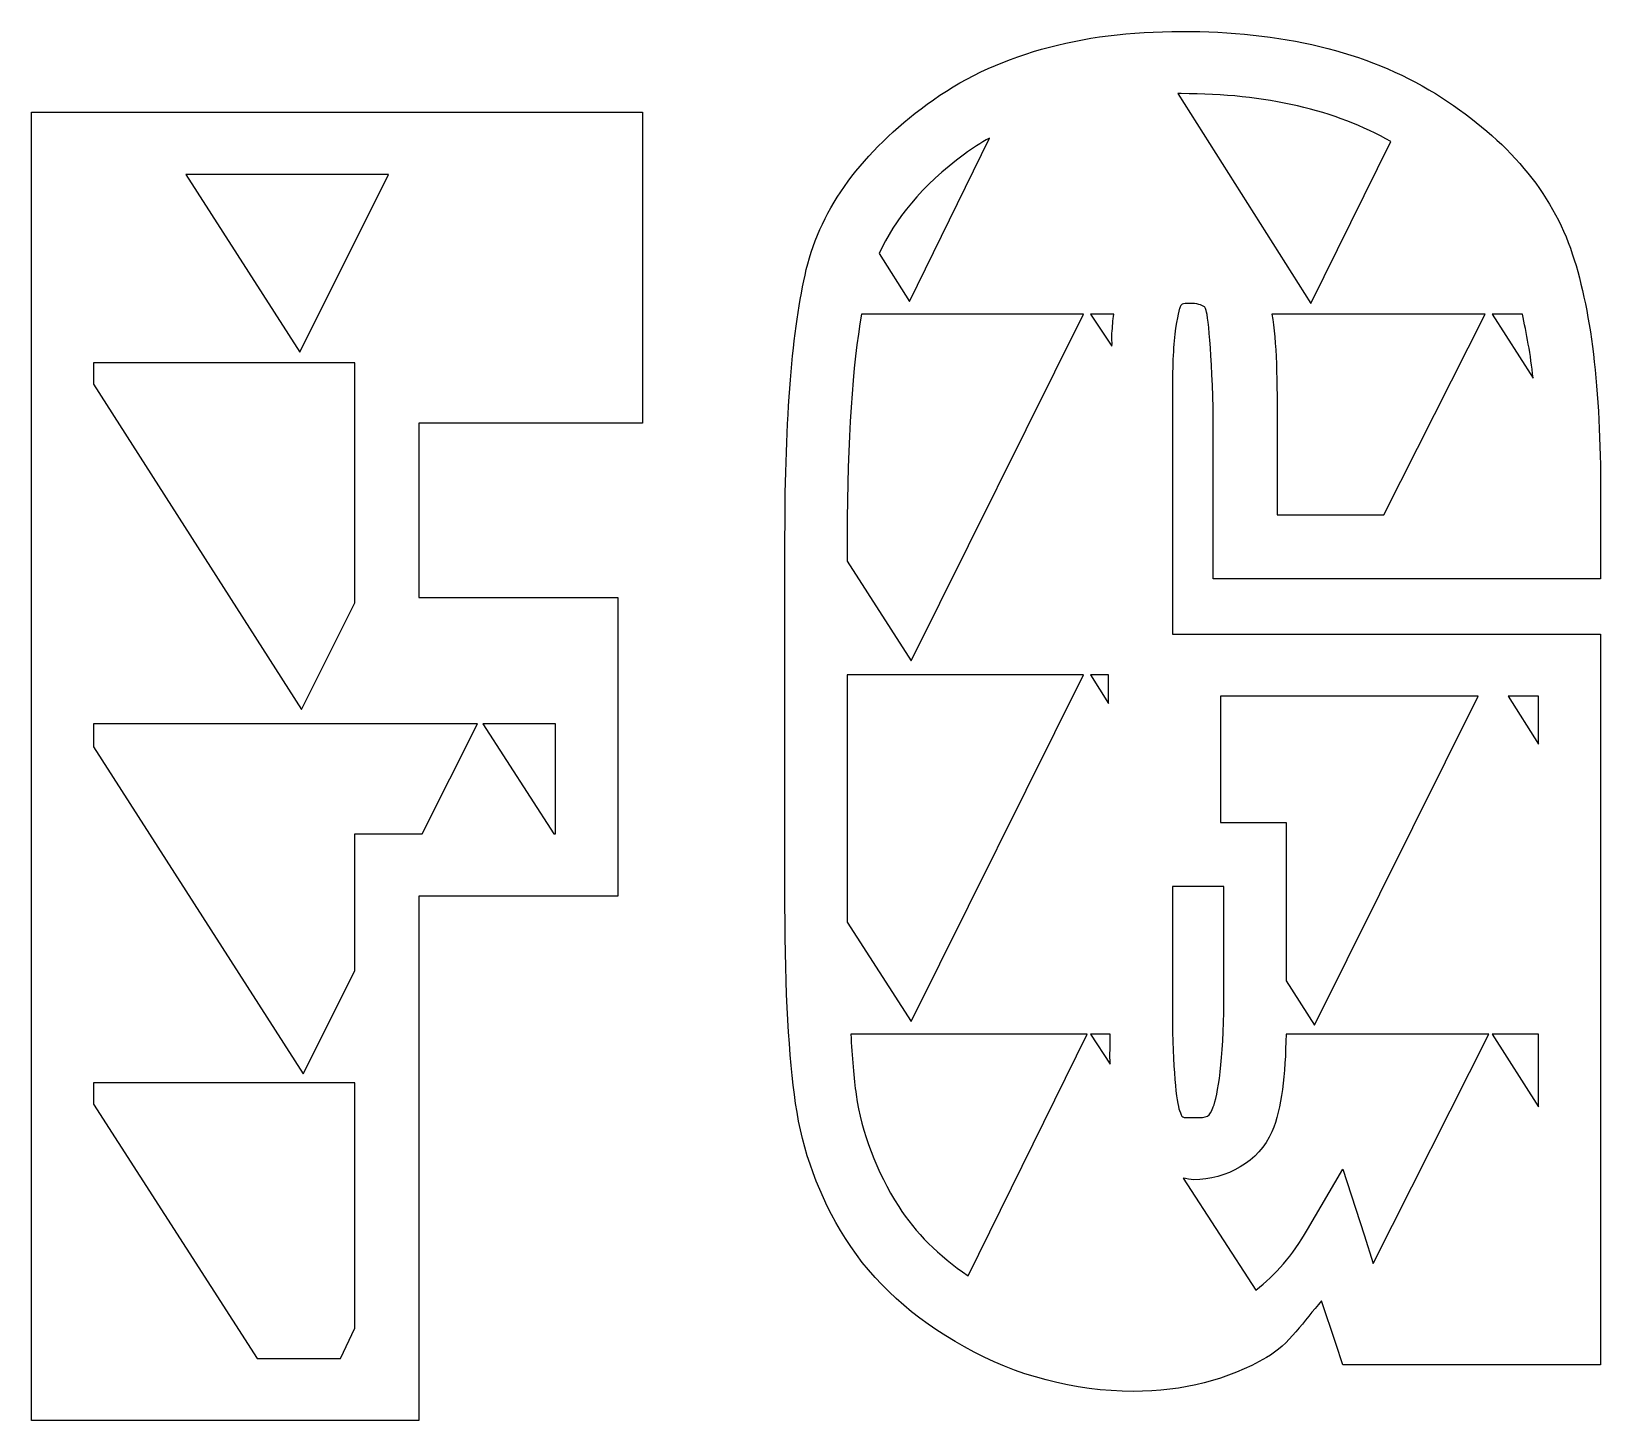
# Model space of a CAD drawing. Header units: centimetres. Extents: x -8.7 to 8.7, y -12.1 to 12.9.
# Drawn here: x -6.573 to -3.301, y 0.661 to 3.556 of the extents above; entities that cross this region are included whole.
import ezdxf

# ---------------------------------------------------------------- set-up
doc = ezdxf.new("R2010")
doc.units = ezdxf.units.CM
doc.header["$MEASUREMENT"] = 0
doc.layers.add('Layer 1', color=7, linetype='Continuous')

msp = doc.modelspace()

# ---------------------------------------------------------------- linework, layer by layer
at = {"layer": 'Layer 1'}
for points, knots in [([(-4.1758, 3.55574), (-4.38687, 3.55574), (-4.56565, 3.50716), (-4.70557, 3.40385), (-4.70557, 3.40385), (-4.8405, 3.30422), (-4.92633, 3.19016), (-4.95749, 3.05931), (-4.95749, 3.05931), (-4.98672, 2.93655), (-5.00195, 2.75393), (-5.00195, 2.50361), (-5.00195, 2.50361), (-5.00195, 2.50361), (-5.00195, 1.73304), (-5.00195, 1.73304), (-5.00195, 1.73304), (-5.00195, 1.55297), (-4.99341, 1.41713), (-4.97972, 1.32182), (-4.97972, 1.32182), (-4.96555, 1.22321), (-4.93174, 1.12854), (-4.87599, 1.04026), (-4.87599, 1.04026), (-4.81814, 0.94866), (-4.73437, 0.87362), (-4.62778, 0.81427), (-4.62778, 0.81427), (-4.51966, 0.75407), (-4.3997, 0.72165), (-4.27583, 0.72165), (-4.27583, 0.72165), (-4.17154, 0.72165), (-4.07904, 0.74563), (-3.99798, 0.79204), (-3.99798, 0.79204), (-3.9512, 0.81883), (-3.92, 0.86908), (-3.88313, 0.91059), (-3.88313, 0.91059), (-3.88313, 0.91059), (-3.85349, 0.82168), (-3.85349, 0.82168), (-3.85349, 0.82168), (-3.85349, 0.82168), (-3.83867, 0.77722), (-3.83867, 0.77722), (-3.83867, 0.77722), (-3.83867, 0.77722), (-3.79421, 0.77722), (-3.79421, 0.77722), (-3.79421, 0.77722), (-3.79421, 0.77722), (-3.36817, 0.77722), (-3.36817, 0.77722), (-3.36817, 0.77722), (-3.36817, 0.77722), (-3.30149, 0.77722), (-3.30149, 0.77722), (-3.30149, 0.77722), (-3.30149, 0.77722), (-3.30149, 0.8402), (-3.30149, 0.8402), (-3.30149, 0.8402), (-3.30149, 0.8402), (-3.30149, 2.23316), (-3.30149, 2.23316), (-3.30149, 2.23316), (-3.30149, 2.23316), (-3.30149, 2.29984), (-3.30149, 2.29984), (-3.30149, 2.29984), (-3.30149, 2.29984), (-3.36817, 2.29984), (-3.36817, 2.29984), (-3.36817, 2.29984), (-3.36817, 2.29984), (-4.15727, 2.29984), (-4.15727, 2.29984), (-4.15727, 2.29984), (-4.15727, 2.29984), (-4.19432, 2.29984), (-4.19432, 2.29984), (-4.19432, 2.29984), (-4.19432, 2.29984), (-4.19432, 2.75922), (-4.19432, 2.75922), (-4.19432, 2.75922), (-4.19432, 2.82426), (-4.19408, 2.8731), (-4.19062, 2.91111), (-4.19062, 2.91111), (-4.18716, 2.94912), (-4.17971, 2.97736), (-4.17951, 2.97779), (-4.17951, 2.97779), (-4.17435, 2.98883), (-4.17856, 2.9889), (-4.15358, 2.9889), (-4.15358, 2.9889), (-4.13798, 2.9889), (-4.12984, 2.98284), (-4.12765, 2.98149), (-4.12765, 2.98149), (-4.12546, 2.98014), (-4.1263, 2.98096), (-4.12395, 2.97408), (-4.12395, 2.97408), (-4.11971, 2.96171), (-4.10913, 2.86516), (-4.10913, 2.71846), (-4.10913, 2.71846), (-4.10913, 2.71846), (-4.10913, 2.48136), (-4.10913, 2.48136), (-4.10913, 2.48136), (-4.10913, 2.48136), (-4.10913, 2.41468), (-4.10913, 2.41468), (-4.10913, 2.41468), (-4.10913, 2.41468), (-4.04245, 2.41468), (-4.04245, 2.41468), (-4.04245, 2.41468), (-4.04245, 2.41468), (-3.3682, 2.41468), (-3.3682, 2.41468), (-3.3682, 2.41468), (-3.3682, 2.41468), (-3.30152, 2.41468), (-3.30152, 2.41468), (-3.30152, 2.41468), (-3.30152, 2.41468), (-3.30152, 2.48136), (-3.30152, 2.48136), (-3.30152, 2.48136), (-3.30152, 2.48136), (-3.30152, 2.5925), (-3.30152, 2.5925), (-3.30152, 2.5925), (-3.30152, 2.80925), (-3.32061, 2.97977), (-3.3645, 3.10375), (-3.3645, 3.10375), (-3.40992, 3.23201), (-3.50678, 3.33929), (-3.64606, 3.42606), (-3.64606, 3.42606), (-3.789, 3.51511), (-3.96916, 3.55572), (-4.17583, 3.55572), (-4.17583, 3.55572), (-4.17583, 3.55572), (-4.1758, 3.55574), (-4.1758, 3.55574)], [0, 0, 0, 0, 0.025, 0.025, 0.025, 0.025, 0.05, 0.05, 0.05, 0.05, 0.075, 0.075, 0.075, 0.075, 0.1, 0.1, 0.1, 0.1, 0.125, 0.125, 0.125, 0.125, 0.15, 0.15, 0.15, 0.15, 0.175, 0.175, 0.175, 0.175, 0.2, 0.2, 0.2, 0.2, 0.225, 0.225, 0.225, 0.225, 0.25, 0.25, 0.25, 0.25, 0.275, 0.275, 0.275, 0.275, 0.3, 0.3, 0.3, 0.3, 0.325, 0.325, 0.325, 0.325, 0.35, 0.35, 0.35, 0.35, 0.375, 0.375, 0.375, 0.375, 0.4, 0.4, 0.4, 0.4, 0.425, 0.425, 0.425, 0.425, 0.45, 0.45, 0.45, 0.45, 0.475, 0.475, 0.475, 0.475, 0.5, 0.5, 0.5, 0.5, 0.525, 0.525, 0.525, 0.525, 0.55, 0.55, 0.55, 0.55, 0.575, 0.575, 0.575, 0.575, 0.6, 0.6, 0.6, 0.6, 0.625, 0.625, 0.625, 0.625, 0.65, 0.65, 0.65, 0.65, 0.675, 0.675, 0.675, 0.675, 0.7, 0.7, 0.7, 0.7, 0.725, 0.725, 0.725, 0.725, 0.75, 0.75, 0.75, 0.75, 0.775, 0.775, 0.775, 0.775, 0.8, 0.8, 0.8, 0.8, 0.825, 0.825, 0.825, 0.825, 0.85, 0.85, 0.85, 0.85, 0.875, 0.875, 0.875, 0.875, 0.9, 0.9, 0.9, 0.9, 0.925, 0.925, 0.925, 0.925, 0.95, 0.95, 0.95, 0.95, 1, 1, 1, 1]), ([(-4.18321, 3.42607), (-4.18058, 3.42609), (-4.17844, 3.42607), (-4.1758, 3.42607), (-4.1758, 3.42607), (-3.99788, 3.42607), (-3.85349, 3.39134), (-3.73865, 3.32604), (-3.73865, 3.32604), (-3.73865, 3.32604), (-3.90536, 2.98891), (-3.90536, 2.98891), (-3.90536, 2.98891), (-3.90536, 2.98891), (-4.18321, 3.42606), (-4.18321, 3.42606), (-4.18321, 3.42606), (-4.18321, 3.42606), (-4.18321, 3.42607), (-4.18321, 3.42607)], [0, 0, 0, 0, 0.1666667, 0.1666667, 0.1666667, 0.1666667, 0.3333333, 0.3333333, 0.3333333, 0.3333333, 0.5, 0.5, 0.5, 0.5, 0.6666667, 0.6666667, 0.6666667, 0.6666667, 1, 1, 1, 1]), ([(-6.5731, 3.38737), (-6.5731, 3.38737), (-6.5731, 3.32439), (-6.5731, 3.32439), (-6.5731, 3.32439), (-6.5731, 3.32439), (-6.5731, 0.72741), (-6.5731, 0.72741), (-6.5731, 0.72741), (-6.5731, 0.72741), (-6.5731, 0.66073), (-6.5731, 0.66073), (-6.5731, 0.66073), (-6.5731, 0.66073), (-6.50642, 0.66073), (-6.50642, 0.66073), (-6.50642, 0.66073), (-6.50642, 0.66073), (-5.83217, 0.66073), (-5.83217, 0.66073), (-5.83217, 0.66073), (-5.83217, 0.66073), (-5.76549, 0.66073), (-5.76549, 0.66073), (-5.76549, 0.66073), (-5.76549, 0.66073), (-5.76549, 0.72741), (-5.76549, 0.72741), (-5.76549, 0.72741), (-5.76549, 0.72741), (-5.76549, 1.75361), (-5.76549, 1.75361), (-5.76549, 1.75361), (-5.76549, 1.75361), (-5.41354, 1.75361), (-5.41354, 1.75361), (-5.41354, 1.75361), (-5.41354, 1.75361), (-5.35056, 1.75361), (-5.35056, 1.75361), (-5.35056, 1.75361), (-5.35056, 1.75361), (-5.35056, 1.81659), (-5.35056, 1.81659), (-5.35056, 1.81659), (-5.35056, 1.81659), (-5.35056, 2.30931), (-5.35056, 2.30931), (-5.35056, 2.30931), (-5.35056, 2.30931), (-5.35056, 2.37599), (-5.35056, 2.37599), (-5.35056, 2.37599), (-5.35056, 2.37599), (-5.41354, 2.37599), (-5.41354, 2.37599), (-5.41354, 2.37599), (-5.41354, 2.37599), (-5.76549, 2.37599), (-5.76549, 2.37599), (-5.76549, 2.37599), (-5.76549, 2.37599), (-5.76549, 2.73905), (-5.76549, 2.73905), (-5.76549, 2.73905), (-5.76549, 2.73905), (-5.36538, 2.73905), (-5.36538, 2.73905), (-5.36538, 2.73905), (-5.36538, 2.73905), (-5.2987, 2.73905), (-5.2987, 2.73905), (-5.2987, 2.73905), (-5.2987, 2.73905), (-5.2987, 2.80203), (-5.2987, 2.80203), (-5.2987, 2.80203), (-5.2987, 2.80203), (-5.2987, 3.32439), (-5.2987, 3.32439), (-5.2987, 3.32439), (-5.2987, 3.32439), (-5.2987, 3.38737), (-5.2987, 3.38737), (-5.2987, 3.38737), (-5.2987, 3.38737), (-5.36538, 3.38737), (-5.36538, 3.38737), (-5.36538, 3.38737), (-5.36538, 3.38737), (-6.50642, 3.38737), (-6.50642, 3.38737), (-6.50642, 3.38737), (-6.50642, 3.38737), (-6.5731, 3.38737), (-6.5731, 3.38737)], [0, 0, 0, 0, 0.04, 0.04, 0.04, 0.04, 0.08, 0.08, 0.08, 0.08, 0.12, 0.12, 0.12, 0.12, 0.16, 0.16, 0.16, 0.16, 0.2, 0.2, 0.2, 0.2, 0.24, 0.24, 0.24, 0.24, 0.28, 0.28, 0.28, 0.28, 0.32, 0.32, 0.32, 0.32, 0.36, 0.36, 0.36, 0.36, 0.4, 0.4, 0.4, 0.4, 0.44, 0.44, 0.44, 0.44, 0.48, 0.48, 0.48, 0.48, 0.52, 0.52, 0.52, 0.52, 0.56, 0.56, 0.56, 0.56, 0.6, 0.6, 0.6, 0.6, 0.64, 0.64, 0.64, 0.64, 0.68, 0.68, 0.68, 0.68, 0.72, 0.72, 0.72, 0.72, 0.76, 0.76, 0.76, 0.76, 0.8, 0.8, 0.8, 0.8, 0.84, 0.84, 0.84, 0.84, 0.88, 0.88, 0.88, 0.88, 0.92, 0.92, 0.92, 0.92, 1, 1, 1, 1]), ([(-4.5759, 3.33345), (-4.5759, 3.33345), (-4.74261, 2.99262), (-4.74261, 2.99262), (-4.74261, 2.99262), (-4.74261, 2.99262), (-4.80559, 3.09265), (-4.80559, 3.09265), (-4.80559, 3.09265), (-4.77318, 3.16354), (-4.71794, 3.23353), (-4.62776, 3.30011), (-4.62776, 3.30011), (-4.61158, 3.31206), (-4.59349, 3.3232), (-4.57589, 3.33345), (-4.57589, 3.33345), (-4.57589, 3.33345), (-4.5759, 3.33345), (-4.5759, 3.33345)], [0, 0, 0, 0, 0.1666667, 0.1666667, 0.1666667, 0.1666667, 0.3333333, 0.3333333, 0.3333333, 0.3333333, 0.5, 0.5, 0.5, 0.5, 0.6666667, 0.6666667, 0.6666667, 0.6666667, 1, 1, 1, 1]), ([(-6.25079, 3.2577), (-6.25079, 3.2577), (-5.82846, 3.2577), (-5.82846, 3.2577), (-5.82846, 3.2577), (-5.82846, 3.2577), (-6.01369, 2.88723), (-6.01369, 2.88723), (-6.01369, 2.88723), (-6.01369, 2.88723), (-6.25079, 3.2577), (-6.25079, 3.2577)], [0, 0, 0, 0, 0.25, 0.25, 0.25, 0.25, 0.5, 0.5, 0.5, 0.5, 1, 1, 1, 1]), ([(-4.84264, 2.96669), (-4.84264, 2.96669), (-4.72779, 2.96669), (-4.72779, 2.96669), (-4.72779, 2.96669), (-4.72779, 2.96669), (-4.37955, 2.96669), (-4.37955, 2.96669), (-4.37955, 2.96669), (-4.37955, 2.96669), (-4.7389, 2.24428), (-4.7389, 2.24428), (-4.7389, 2.24428), (-4.7389, 2.24428), (-4.87227, 2.45174), (-4.87227, 2.45174), (-4.87227, 2.45174), (-4.87227, 2.45174), (-4.87227, 2.50361), (-4.87227, 2.50361), (-4.87227, 2.50361), (-4.87227, 2.70817), (-4.86045, 2.86164), (-4.84263, 2.9667), (-4.84263, 2.9667), (-4.84263, 2.9667), (-4.84264, 2.96669), (-4.84264, 2.96669)], [0, 0, 0, 0, 0.125, 0.125, 0.125, 0.125, 0.25, 0.25, 0.25, 0.25, 0.375, 0.375, 0.375, 0.375, 0.5, 0.5, 0.5, 0.5, 0.625, 0.625, 0.625, 0.625, 0.75, 0.75, 0.75, 0.75, 1, 1, 1, 1]), ([(-4.36474, 2.96669), (-4.36474, 2.96669), (-4.31658, 2.96669), (-4.31658, 2.96669), (-4.31658, 2.96669), (-4.3183, 2.95401), (-4.31891, 2.9411), (-4.32028, 2.92594), (-4.32028, 2.92594), (-4.32091, 2.91906), (-4.3197, 2.9074), (-4.32028, 2.90001), (-4.32028, 2.90001), (-4.32028, 2.90001), (-4.36474, 2.96669), (-4.36474, 2.96669)], [0, 0, 0, 0, 0.2, 0.2, 0.2, 0.2, 0.4, 0.4, 0.4, 0.4, 0.6, 0.6, 0.6, 0.6, 1, 1, 1, 1]), ([(-3.98686, 2.96669), (-3.98686, 2.96669), (-3.89054, 2.96669), (-3.89054, 2.96669), (-3.89054, 2.96669), (-3.89054, 2.96669), (-3.5423, 2.96669), (-3.5423, 2.96669), (-3.5423, 2.96669), (-3.5423, 2.96669), (-3.75347, 2.54806), (-3.75347, 2.54806), (-3.75347, 2.54806), (-3.75347, 2.54806), (-3.97575, 2.54806), (-3.97575, 2.54806), (-3.97575, 2.54806), (-3.97575, 2.54806), (-3.97575, 2.71848), (-3.97575, 2.71848), (-3.97575, 2.71848), (-3.97575, 2.83132), (-3.97656, 2.90877), (-3.98686, 2.96669)], [0, 0, 0, 0, 0.1428571, 0.1428571, 0.1428571, 0.1428571, 0.2857143, 0.2857143, 0.2857143, 0.2857143, 0.4285714, 0.4285714, 0.4285714, 0.4285714, 0.5714286, 0.5714286, 0.5714286, 0.5714286, 0.7142857, 0.7142857, 0.7142857, 0.7142857, 1, 1, 1, 1]), ([(-3.52748, 2.96669), (-3.52748, 2.96669), (-3.4645, 2.96669), (-3.4645, 2.96669), (-3.4645, 2.96669), (-3.45644, 2.92763), (-3.44725, 2.88232), (-3.44227, 2.83332), (-3.44227, 2.83332), (-3.44227, 2.83332), (-3.52748, 2.96669), (-3.52748, 2.96669)], [0, 0, 0, 0, 0.25, 0.25, 0.25, 0.25, 0.5, 0.5, 0.5, 0.5, 1, 1, 1, 1]), ([(-6.44344, 2.86501), (-6.44344, 2.86501), (-5.99888, 2.86501), (-5.99888, 2.86501), (-5.99888, 2.86501), (-5.99888, 2.86501), (-5.89885, 2.86501), (-5.89885, 2.86501), (-5.89885, 2.86501), (-5.89885, 2.86501), (-5.89885, 2.80203), (-5.89885, 2.80203), (-5.89885, 2.80203), (-5.89885, 2.80203), (-5.89885, 2.36488), (-5.89885, 2.36488), (-5.89885, 2.36488), (-5.89885, 2.36488), (-6.00999, 2.1426), (-6.00999, 2.1426), (-6.00999, 2.1426), (-6.00999, 2.1426), (-6.44344, 2.82056), (-6.44344, 2.82056), (-6.44344, 2.82056), (-6.44344, 2.82056), (-6.44344, 2.86502), (-6.44344, 2.86502), (-6.44344, 2.86502), (-6.44344, 2.86502), (-6.44344, 2.86501), (-6.44344, 2.86501)], [0, 0, 0, 0, 0.1111111, 0.1111111, 0.1111111, 0.1111111, 0.2222222, 0.2222222, 0.2222222, 0.2222222, 0.3333333, 0.3333333, 0.3333333, 0.3333333, 0.4444444, 0.4444444, 0.4444444, 0.4444444, 0.5555556, 0.5555556, 0.5555556, 0.5555556, 0.6666667, 0.6666667, 0.6666667, 0.6666667, 0.7777778, 0.7777778, 0.7777778, 0.7777778, 1, 1, 1, 1]), ([(-4.87228, 2.21464), (-4.87228, 2.21464), (-4.72039, 2.21464), (-4.72039, 2.21464), (-4.72039, 2.21464), (-4.72039, 2.21464), (-4.37956, 2.21464), (-4.37956, 2.21464), (-4.37956, 2.21464), (-4.37956, 2.21464), (-4.73891, 1.49223), (-4.73891, 1.49223), (-4.73891, 1.49223), (-4.73891, 1.49223), (-4.87228, 1.69969), (-4.87228, 1.69969), (-4.87228, 1.69969), (-4.87233, 1.71206), (-4.87228, 1.72019), (-4.87228, 1.73303), (-4.87228, 1.73303), (-4.87228, 1.73303), (-4.87228, 2.21464), (-4.87228, 2.21464)], [0, 0, 0, 0, 0.1428571, 0.1428571, 0.1428571, 0.1428571, 0.2857143, 0.2857143, 0.2857143, 0.2857143, 0.4285714, 0.4285714, 0.4285714, 0.4285714, 0.5714286, 0.5714286, 0.5714286, 0.5714286, 0.7142857, 0.7142857, 0.7142857, 0.7142857, 1, 1, 1, 1]), ([(-4.36474, 2.21464), (-4.36474, 2.21464), (-4.32769, 2.21464), (-4.32769, 2.21464), (-4.32769, 2.21464), (-4.32769, 2.21464), (-4.32769, 2.15537), (-4.32769, 2.15537), (-4.32769, 2.15537), (-4.32769, 2.15537), (-4.36474, 2.21464), (-4.36474, 2.21464)], [0, 0, 0, 0, 0.25, 0.25, 0.25, 0.25, 0.5, 0.5, 0.5, 0.5, 1, 1, 1, 1]), ([(-4.09429, 2.17018), (-4.09429, 2.17018), (-3.55711, 2.17018), (-3.55711, 2.17018), (-3.55711, 2.17018), (-3.55711, 2.17018), (-3.89794, 1.48481), (-3.89794, 1.48481), (-3.89794, 1.48481), (-3.89794, 1.48481), (-3.95721, 1.57743), (-3.95721, 1.57743), (-3.95721, 1.57743), (-3.95721, 1.57743), (-3.95721, 1.84046), (-3.95721, 1.84046), (-3.95721, 1.84046), (-3.95721, 1.84046), (-3.95721, 1.90714), (-3.95721, 1.90714), (-3.95721, 1.90714), (-3.95721, 1.90714), (-4.02019, 1.90714), (-4.02019, 1.90714), (-4.02019, 1.90714), (-4.02019, 1.90714), (-4.09428, 1.90714), (-4.09428, 1.90714), (-4.09428, 1.90714), (-4.09428, 1.90714), (-4.09428, 2.17017), (-4.09428, 2.17017), (-4.09428, 2.17017), (-4.09428, 2.17017), (-4.09429, 2.17018), (-4.09429, 2.17018)], [0, 0, 0, 0, 0.1, 0.1, 0.1, 0.1, 0.2, 0.2, 0.2, 0.2, 0.3, 0.3, 0.3, 0.3, 0.4, 0.4, 0.4, 0.4, 0.5, 0.5, 0.5, 0.5, 0.6, 0.6, 0.6, 0.6, 0.7, 0.7, 0.7, 0.7, 0.8, 0.8, 0.8, 0.8, 1, 1, 1, 1]), ([(-3.49413, 2.17018), (-3.49413, 2.17018), (-3.43115, 2.17018), (-3.43115, 2.17018), (-3.43115, 2.17018), (-3.43115, 2.17018), (-3.43115, 2.07015), (-3.43115, 2.07015), (-3.43115, 2.07015), (-3.43115, 2.07015), (-3.49413, 2.17018), (-3.49413, 2.17018)], [0, 0, 0, 0, 0.25, 0.25, 0.25, 0.25, 0.5, 0.5, 0.5, 0.5, 1, 1, 1, 1]), ([(-6.44344, 2.11296), (-6.44344, 2.11296), (-5.99147, 2.11296), (-5.99147, 2.11296), (-5.99147, 2.11296), (-5.99147, 2.11296), (-5.64323, 2.11296), (-5.64323, 2.11296), (-5.64323, 2.11296), (-5.64323, 2.11296), (-5.75808, 1.88327), (-5.75808, 1.88327), (-5.75808, 1.88327), (-5.75808, 1.88327), (-5.83217, 1.88327), (-5.83217, 1.88327), (-5.83217, 1.88327), (-5.83217, 1.88327), (-5.89885, 1.88327), (-5.89885, 1.88327), (-5.89885, 1.88327), (-5.89885, 1.88327), (-5.89885, 1.81659), (-5.89885, 1.81659), (-5.89885, 1.81659), (-5.89885, 1.81659), (-5.89885, 1.59801), (-5.89885, 1.59801), (-5.89885, 1.59801), (-5.89885, 1.59801), (-6.00629, 1.38314), (-6.00629, 1.38314), (-6.00629, 1.38314), (-6.00629, 1.38314), (-6.44344, 2.0648), (-6.44344, 2.0648), (-6.44344, 2.0648), (-6.44344, 2.0648), (-6.44344, 2.11296), (-6.44344, 2.11296)], [0, 0, 0, 0, 0.0909091, 0.0909091, 0.0909091, 0.0909091, 0.1818182, 0.1818182, 0.1818182, 0.1818182, 0.2727273, 0.2727273, 0.2727273, 0.2727273, 0.3636364, 0.3636364, 0.3636364, 0.3636364, 0.4545455, 0.4545455, 0.4545455, 0.4545455, 0.5454545, 0.5454545, 0.5454545, 0.5454545, 0.6363636, 0.6363636, 0.6363636, 0.6363636, 0.7272727, 0.7272727, 0.7272727, 0.7272727, 0.8181818, 0.8181818, 0.8181818, 0.8181818, 1, 1, 1, 1]), ([(-5.63211, 2.11296), (-5.63211, 2.11296), (-5.48022, 2.11296), (-5.48022, 2.11296), (-5.48022, 2.11296), (-5.48022, 2.11296), (-5.48022, 1.88327), (-5.48022, 1.88327), (-5.48022, 1.88327), (-5.48022, 1.88327), (-5.48392, 1.88327), (-5.48392, 1.88327), (-5.48392, 1.88327), (-5.48392, 1.88327), (-5.63211, 2.11296), (-5.63211, 2.11296)], [0, 0, 0, 0, 0.2, 0.2, 0.2, 0.2, 0.4, 0.4, 0.4, 0.4, 0.6, 0.6, 0.6, 0.6, 1, 1, 1, 1]), ([(-4.19432, 1.77378), (-4.19432, 1.77378), (-4.15727, 1.77378), (-4.15727, 1.77378), (-4.15727, 1.77378), (-4.15727, 1.77378), (-4.08688, 1.77378), (-4.08688, 1.77378), (-4.08688, 1.77378), (-4.08688, 1.77378), (-4.08688, 1.53298), (-4.08688, 1.53298), (-4.08688, 1.53298), (-4.08688, 1.41537), (-4.10028, 1.33528), (-4.10911, 1.3144), (-4.10911, 1.3144), (-4.11827, 1.29274), (-4.11912, 1.29217), (-4.14986, 1.29217), (-4.14986, 1.29217), (-4.1769, 1.29217), (-4.17307, 1.2911), (-4.1795, 1.30699), (-4.1795, 1.30699), (-4.18546, 1.32169), (-4.19432, 1.39703), (-4.19432, 1.51075), (-4.19432, 1.51075), (-4.19432, 1.51075), (-4.19432, 1.77378), (-4.19432, 1.77378)], [0, 0, 0, 0, 0.1111111, 0.1111111, 0.1111111, 0.1111111, 0.2222222, 0.2222222, 0.2222222, 0.2222222, 0.3333333, 0.3333333, 0.3333333, 0.3333333, 0.4444444, 0.4444444, 0.4444444, 0.4444444, 0.5555556, 0.5555556, 0.5555556, 0.5555556, 0.6666667, 0.6666667, 0.6666667, 0.6666667, 0.7777778, 0.7777778, 0.7777778, 0.7777778, 1, 1, 1, 1]), ([(-4.86487, 1.46629), (-4.86487, 1.46629), (-4.72409, 1.46629), (-4.72409, 1.46629), (-4.72409, 1.46629), (-4.72409, 1.46629), (-4.37214, 1.46629), (-4.37214, 1.46629), (-4.37214, 1.46629), (-4.37214, 1.46629), (-4.62035, 0.96245), (-4.62035, 0.96245), (-4.62035, 0.96245), (-4.68216, 1.00514), (-4.73003, 1.05183), (-4.76483, 1.10693), (-4.76483, 1.10693), (-4.81169, 1.18112), (-4.84226, 1.26043), (-4.85374, 1.34033), (-4.85374, 1.34033), (-4.85836, 1.37247), (-4.86191, 1.41971), (-4.86485, 1.46629), (-4.86485, 1.46629), (-4.86485, 1.46629), (-4.86487, 1.46629), (-4.86487, 1.46629)], [0, 0, 0, 0, 0.125, 0.125, 0.125, 0.125, 0.25, 0.25, 0.25, 0.25, 0.375, 0.375, 0.375, 0.375, 0.5, 0.5, 0.5, 0.5, 0.625, 0.625, 0.625, 0.625, 0.75, 0.75, 0.75, 0.75, 1, 1, 1, 1]), ([(-4.36474, 1.46629), (-4.36474, 1.46629), (-4.32399, 1.46629), (-4.32399, 1.46629), (-4.32399, 1.46629), (-4.32357, 1.44377), (-4.32521, 1.42244), (-4.32399, 1.40331), (-4.32399, 1.40331), (-4.32399, 1.40331), (-4.36474, 1.46629), (-4.36474, 1.46629)], [0, 0, 0, 0, 0.25, 0.25, 0.25, 0.25, 0.5, 0.5, 0.5, 0.5, 1, 1, 1, 1]), ([(-3.95722, 1.46629), (-3.95722, 1.46629), (-3.88683, 1.46629), (-3.88683, 1.46629), (-3.88683, 1.46629), (-3.88683, 1.46629), (-3.53488, 1.46629), (-3.53488, 1.46629), (-3.53488, 1.46629), (-3.53488, 1.46629), (-3.77568, 0.98839), (-3.77568, 0.98839), (-3.77568, 0.98839), (-3.77568, 0.98839), (-3.7942, 1.04766), (-3.7942, 1.04766), (-3.7942, 1.04766), (-3.7942, 1.04766), (-3.83866, 1.18473), (-3.83866, 1.18473), (-3.83866, 1.18473), (-3.83866, 1.18473), (-3.91275, 1.05877), (-3.91275, 1.05877), (-3.91275, 1.05877), (-3.94364, 1.00489), (-3.97985, 0.96449), (-4.02019, 0.93281), (-4.02019, 0.93281), (-4.02019, 0.93281), (-4.17208, 1.16621), (-4.17208, 1.16621), (-4.17208, 1.16621), (-4.16491, 1.16521), (-4.15711, 1.16251), (-4.14985, 1.16251), (-4.14985, 1.16251), (-4.08225, 1.16251), (-4.01295, 1.20082), (-3.98684, 1.26254), (-3.98684, 1.26254), (-3.96593, 1.31196), (-3.95896, 1.38086), (-3.9572, 1.4663), (-3.9572, 1.4663), (-3.9572, 1.4663), (-3.95722, 1.46629), (-3.95722, 1.46629)], [0, 0, 0, 0, 0.0769231, 0.0769231, 0.0769231, 0.0769231, 0.1538462, 0.1538462, 0.1538462, 0.1538462, 0.2307692, 0.2307692, 0.2307692, 0.2307692, 0.3076923, 0.3076923, 0.3076923, 0.3076923, 0.3846154, 0.3846154, 0.3846154, 0.3846154, 0.4615385, 0.4615385, 0.4615385, 0.4615385, 0.5384615, 0.5384615, 0.5384615, 0.5384615, 0.6153846, 0.6153846, 0.6153846, 0.6153846, 0.6923077, 0.6923077, 0.6923077, 0.6923077, 0.7692308, 0.7692308, 0.7692308, 0.7692308, 0.8461538, 0.8461538, 0.8461538, 0.8461538, 1, 1, 1, 1]), ([(-3.52748, 1.46629), (-3.52748, 1.46629), (-3.43116, 1.46629), (-3.43116, 1.46629), (-3.43116, 1.46629), (-3.43116, 1.46629), (-3.43116, 1.3144), (-3.43116, 1.3144), (-3.43116, 1.3144), (-3.43116, 1.3144), (-3.52748, 1.46629), (-3.52748, 1.46629)], [0, 0, 0, 0, 0.25, 0.25, 0.25, 0.25, 0.5, 0.5, 0.5, 0.5, 1, 1, 1, 1]), ([(-6.44344, 1.36461), (-6.44344, 1.36461), (-5.99517, 1.36461), (-5.99517, 1.36461), (-5.99517, 1.36461), (-5.99517, 1.36461), (-5.89885, 1.36461), (-5.89885, 1.36461), (-5.89885, 1.36461), (-5.89885, 1.36461), (-5.89885, 0.85336), (-5.89885, 0.85336), (-5.89885, 0.85336), (-5.89885, 0.85336), (-5.92849, 0.79038), (-5.92849, 0.79038), (-5.92849, 0.79038), (-5.92849, 0.79038), (-6.10261, 0.79038), (-6.10261, 0.79038), (-6.10261, 0.79038), (-6.10261, 0.79038), (-6.44344, 1.32015), (-6.44344, 1.32015), (-6.44344, 1.32015), (-6.44344, 1.32015), (-6.44344, 1.36461), (-6.44344, 1.36461)], [0, 0, 0, 0, 0.125, 0.125, 0.125, 0.125, 0.25, 0.25, 0.25, 0.25, 0.375, 0.375, 0.375, 0.375, 0.5, 0.5, 0.5, 0.5, 0.625, 0.625, 0.625, 0.625, 0.75, 0.75, 0.75, 0.75, 1, 1, 1, 1])]:
    msp.add_open_spline(points, degree=3, knots=knots, dxfattribs=at)

doc.saveas('drawing.dxf')
